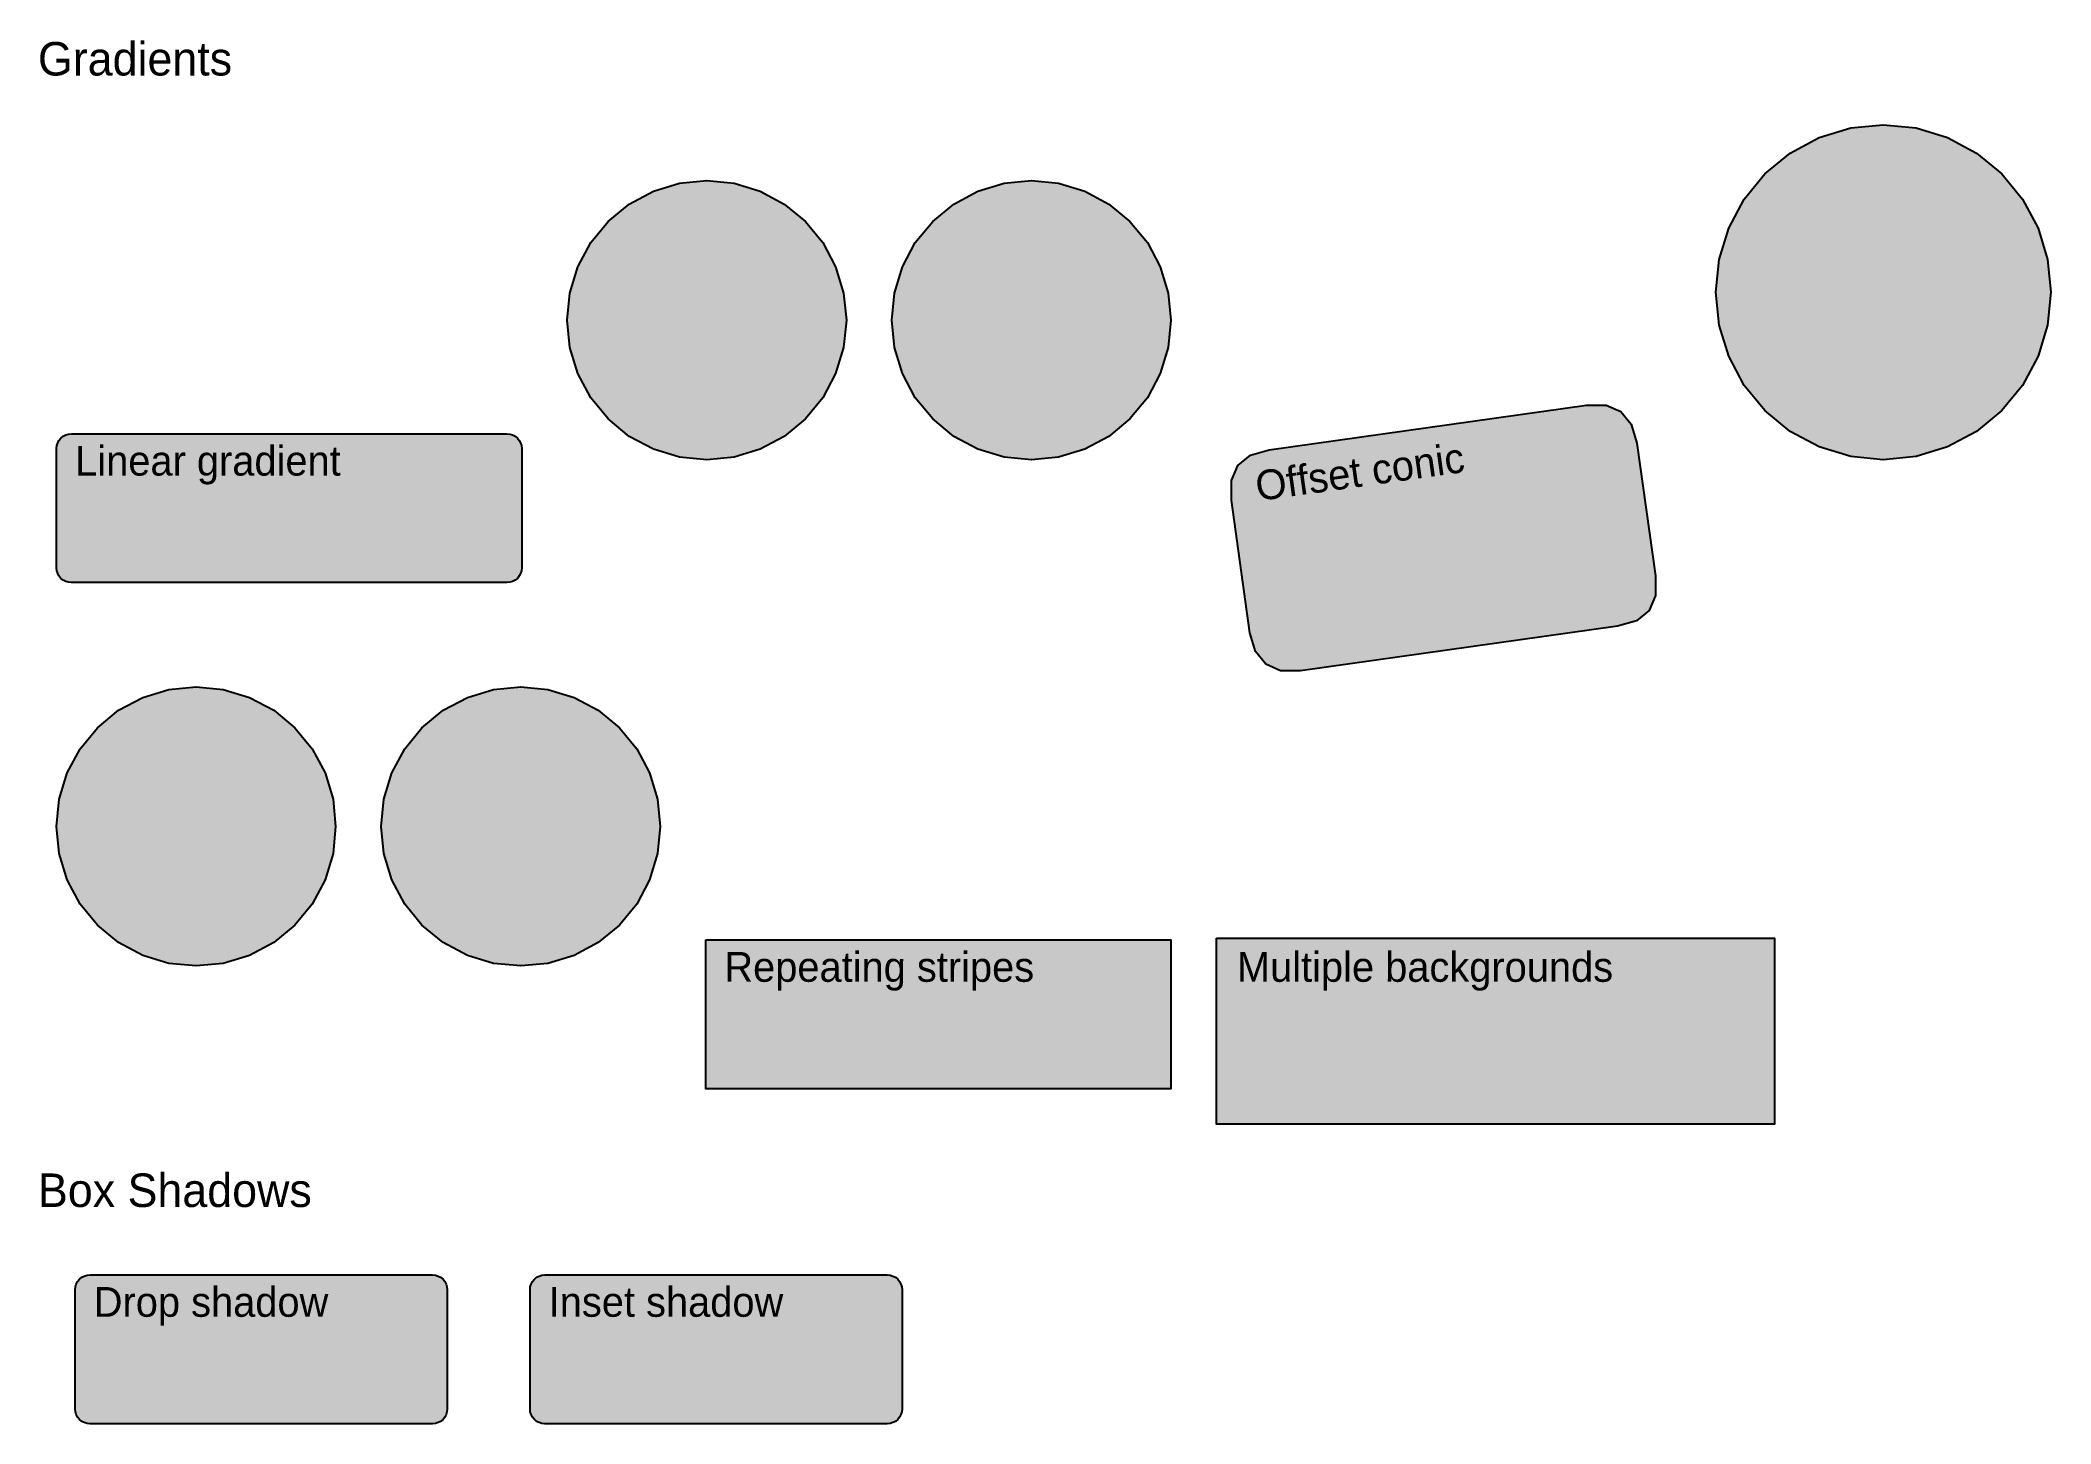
# Model space of a CAD drawing. Extents: x 1 to 1082, y 20 to 763.
import ezdxf

# ---------------------------------------------------------------- set-up
doc = ezdxf.new("R2010")
doc.units = 0

msp = doc.modelspace()

# ---------------------------------------------------------------- hatches: boundary and pattern name
at = {"true_color": 0xffffff}
for points in [[(991.8, 718), (991.8, 718), (991.8, 718), (1009.4, 716.3), (1026.3, 711.1), (1041.8, 702.8), (1055.5, 691.6), (1066.6, 678), (1075, 662.4), (1080.1, 645.6), (1081.8, 628), (1081.8, 628), (1081.8, 628), (1080.1, 610.4), (1075, 593.6), (1066.6, 578), (1055.5, 564.4), (1041.8, 553.2), (1026.3, 544.9), (1009.4, 539.7), (991.8, 538), (991.8, 538), (991.8, 538), (974.3, 539.7), (957.4, 544.9), (941.8, 553.2), (928.2, 564.4), (917, 578), (908.7, 593.6), (903.5, 610.4), (901.8, 628), (901.8, 628), (901.8, 628), (903.5, 645.6), (908.7, 662.4), (917, 678), (928.2, 691.6), (941.8, 702.8), (957.4, 711.1), (974.3, 716.3), (991.8, 718)], [(28, 100), (212, 100), (212, 100), (213.6, 99.8), (215.1, 99.4), (216.4, 98.7), (217.7, 97.7), (218.7, 96.4), (219.4, 95.1), (219.8, 93.6), (220, 92), (220, 28), (220, 28), (219.8, 26.4), (219.4, 24.9), (218.7, 23.6), (217.7, 22.3), (216.4, 21.3), (215.1, 20.6), (213.6, 20.2), (212, 20), (28, 20), (28, 20), (26.4, 20.2), (24.9, 20.6), (23.6, 21.3), (22.3, 22.3), (21.3, 23.6), (20.6, 24.9), (20.2, 26.4), (20, 28), (20, 92), (20, 92), (20.2, 93.6), (20.6, 95.1), (21.3, 96.4), (22.3, 97.7), (23.6, 98.7), (24.9, 99.4), (26.4, 99.8), (28, 100)]]:
    msp.add_hatch(color=256, dxfattribs=at).paths.add_polyline_path(points, flags=0)
at = {"true_color": 0xff9a9e}
msp.add_hatch(color=256, dxfattribs=at).paths.add_polyline_path([(359.5, 688), (359.5, 688), (359.5, 688), (374.1, 686.6), (388.2, 682.3), (401.1, 675.4), (412.5, 666), (421.8, 654.7), (428.7, 641.7), (433, 627.6), (434.5, 613), (434.5, 613), (434.5, 613), (433, 598.4), (428.7, 584.3), (421.8, 571.3), (412.5, 560), (401.1, 550.6), (388.2, 543.7), (374.1, 539.4), (359.5, 538), (359.5, 538), (359.5, 538), (344.8, 539.4), (330.8, 543.7), (317.8, 550.6), (306.4, 560), (297.1, 571.3), (290.2, 584.3), (285.9, 598.4), (284.5, 613), (284.5, 613), (284.5, 613), (285.9, 627.6), (290.2, 641.7), (297.1, 654.7), (306.4, 666), (317.8, 675.4), (330.8, 682.3), (344.8, 686.6), (359.5, 688)], flags=0)
at = {"true_color": 0xff0000}
msp.add_hatch(color=256, dxfattribs=at).paths.add_polyline_path([(533.9, 688), (533.9, 688), (533.9, 688), (548.5, 686.6), (562.6, 682.3), (575.6, 675.4), (586.9, 666), (596.3, 654.7), (603.2, 641.7), (607.5, 627.6), (608.9, 613), (608.9, 613), (608.9, 613), (607.5, 598.4), (603.2, 584.3), (596.3, 571.3), (586.9, 560), (575.6, 550.6), (562.6, 543.7), (548.5, 539.4), (533.9, 538), (533.9, 538), (533.9, 538), (519.3, 539.4), (505.2, 543.7), (492.2, 550.6), (480.9, 560), (471.5, 571.3), (464.6, 584.3), (460.3, 598.4), (458.9, 613), (458.9, 613), (458.9, 613), (460.3, 627.6), (464.6, 641.7), (471.5, 654.7), (480.9, 666), (492.2, 675.4), (505.2, 682.3), (519.3, 686.6), (533.9, 688)], flags=0)
at = {"true_color": 0xff6b6b}
msp.add_hatch(color=256, dxfattribs=at).paths.add_polyline_path([(641.4, 516.3), (641.4, 526.9), (644.9, 535), (651.7, 540.5), (661.8, 543.4), (832.2, 567.4), (842.8, 567.4), (850.8, 563.9), (856.3, 557.1), (859.3, 547), (869.3, 475.7), (869.3, 465.1), (865.9, 457), (859.1, 451.5), (848.9, 448.6), (678.5, 424.6), (667.9, 424.6), (659.9, 428.1), (654.4, 434.9), (651.4, 445)], flags=0)
at = {"true_color": 0x667eea}
msp.add_hatch(color=256, dxfattribs=at).paths.add_polyline_path([(18, 552), (252, 552), (252, 552), (253.6, 551.8), (255.1, 551.4), (256.4, 550.7), (257.7, 549.7), (258.7, 548.4), (259.4, 547.1), (259.8, 545.6), (260, 544), (260, 480), (260, 480), (259.8, 478.4), (259.4, 476.9), (258.7, 475.6), (257.7, 474.3), (256.4, 473.3), (255.1, 472.6), (253.6, 472.2), (252, 472), (18, 472), (18, 472), (16.4, 472.2), (14.9, 472.6), (13.6, 473.3), (12.3, 474.3), (11.3, 475.6), (10.6, 476.9), (10.2, 478.4), (10, 480), (10, 544), (10, 544), (10.2, 545.6), (10.6, 547.1), (11.3, 548.4), (12.3, 549.7), (13.6, 550.7), (14.9, 551.4), (16.4, 551.8), (18, 552)], flags=0)
at = {"true_color": 0x12355b}
msp.add_hatch(color=256, dxfattribs=at).paths.add_polyline_path([(85, 416), (85, 416), (85, 416), (99.6, 414.6), (113.7, 410.3), (126.7, 403.4), (138, 394), (147.4, 382.7), (154.3, 369.7), (158.6, 355.6), (160, 341), (160, 341), (160, 341), (158.6, 326.4), (154.3, 312.3), (147.4, 299.3), (138, 288), (126.7, 278.6), (113.7, 271.7), (99.6, 267.4), (85, 266), (85, 266), (85, 266), (70.4, 267.4), (56.3, 271.7), (43.3, 278.6), (32, 288), (22.6, 299.3), (15.7, 312.3), (11.4, 326.4), (10, 341), (10, 341), (10, 341), (11.4, 355.6), (15.7, 369.7), (22.6, 382.7), (32, 394), (43.3, 403.4), (56.3, 410.3), (70.4, 414.6), (85, 416)], flags=0)
at = {"true_color": 0x0b3954}
msp.add_hatch(color=256, dxfattribs=at).paths.add_polyline_path([(259.5, 416), (259.5, 416), (259.5, 416), (274.1, 414.6), (288.2, 410.3), (301.1, 403.4), (312.5, 394), (321.8, 382.7), (328.7, 369.7), (333, 355.6), (334.5, 341), (334.5, 341), (334.5, 341), (333, 326.4), (328.7, 312.3), (321.8, 299.3), (312.5, 288), (301.1, 278.6), (288.2, 271.7), (274.1, 267.4), (259.5, 266), (259.5, 266), (259.5, 266), (244.8, 267.4), (230.8, 271.7), (217.8, 278.6), (206.4, 288), (197.1, 299.3), (190.2, 312.3), (185.9, 326.4), (184.5, 341), (184.5, 341), (184.5, 341), (185.9, 355.6), (190.2, 369.7), (197.1, 382.7), (206.4, 394), (217.8, 403.4), (230.8, 410.3), (244.8, 414.6), (259.5, 416)], flags=0)
at = {"true_color": 0xe8e8e8}
msp.add_hatch(color=256, dxfattribs=at).paths.add_polyline_path([(633.4, 281), (933.4, 281), (933.4, 181), (633.4, 181)], flags=0)
at = {"true_color": 0x606dbc}
msp.add_hatch(color=256, dxfattribs=at).paths.add_polyline_path([(358.9, 280), (608.9, 280), (608.9, 200), (358.9, 200)], flags=0)
at = {"true_color": 0xeceff1}
msp.add_hatch(color=256, dxfattribs=at).paths.add_polyline_path([(272.5, 100), (456.5, 100), (456.5, 100), (458, 99.8), (459.5, 99.4), (460.9, 98.7), (462.1, 97.7), (463.1, 96.4), (463.8, 95.1), (464.3, 93.6), (464.5, 92), (464.5, 28), (464.5, 28), (464.3, 26.4), (463.8, 24.9), (463.1, 23.6), (462.1, 22.3), (460.9, 21.3), (459.5, 20.6), (458, 20.2), (456.5, 20), (272.5, 20), (272.5, 20), (270.9, 20.2), (269.4, 20.6), (268, 21.3), (266.8, 22.3), (265.8, 23.6), (265.1, 24.9), (264.6, 26.4), (264.5, 28), (264.5, 92), (264.5, 92), (264.6, 93.6), (265.1, 95.1), (265.8, 96.4), (266.8, 97.7), (268, 98.7), (269.4, 99.4), (270.9, 99.8), (272.5, 100)], flags=0)

# ---------------------------------------------------------------- linework, layer by layer
at = {"true_color": 0x0f4c75}
msp.add_lwpolyline([(991.8, 718), (991.8, 718), (991.8, 718), (1009.4, 716.3), (1026.3, 711.1), (1041.8, 702.8), (1055.5, 691.6), (1066.6, 678), (1075, 662.4), (1080.1, 645.6), (1081.8, 628), (1081.8, 628), (1081.8, 628), (1080.1, 610.4), (1075, 593.6), (1066.6, 578), (1055.5, 564.4), (1041.8, 553.2), (1026.3, 544.9), (1009.4, 539.7), (991.8, 538), (991.8, 538), (991.8, 538), (974.3, 539.7), (957.4, 544.9), (941.8, 553.2), (928.2, 564.4), (917, 578), (908.7, 593.6), (903.5, 610.4), (901.8, 628), (901.8, 628), (901.8, 628), (903.5, 645.6), (908.7, 662.4), (917, 678), (928.2, 691.6), (941.8, 702.8), (957.4, 711.1), (974.3, 716.3), (991.8, 718)], close=True, dxfattribs=at)
at = {"true_color": 0xff9a9e}
msp.add_lwpolyline([(359.5, 688), (359.5, 688), (359.5, 688), (374.1, 686.6), (388.2, 682.3), (401.1, 675.4), (412.5, 666), (421.8, 654.7), (428.7, 641.7), (433, 627.6), (434.5, 613), (434.5, 613), (434.5, 613), (433, 598.4), (428.7, 584.3), (421.8, 571.3), (412.5, 560), (401.1, 550.6), (388.2, 543.7), (374.1, 539.4), (359.5, 538), (359.5, 538), (359.5, 538), (344.8, 539.4), (330.8, 543.7), (317.8, 550.6), (306.4, 560), (297.1, 571.3), (290.2, 584.3), (285.9, 598.4), (284.5, 613), (284.5, 613), (284.5, 613), (285.9, 627.6), (290.2, 641.7), (297.1, 654.7), (306.4, 666), (317.8, 675.4), (330.8, 682.3), (344.8, 686.6), (359.5, 688)], close=True, dxfattribs=at)
at = {"true_color": 0xff0000}
msp.add_lwpolyline([(533.9, 688), (533.9, 688), (533.9, 688), (548.5, 686.6), (562.6, 682.3), (575.6, 675.4), (586.9, 666), (596.3, 654.7), (603.2, 641.7), (607.5, 627.6), (608.9, 613), (608.9, 613), (608.9, 613), (607.5, 598.4), (603.2, 584.3), (596.3, 571.3), (586.9, 560), (575.6, 550.6), (562.6, 543.7), (548.5, 539.4), (533.9, 538), (533.9, 538), (533.9, 538), (519.3, 539.4), (505.2, 543.7), (492.2, 550.6), (480.9, 560), (471.5, 571.3), (464.6, 584.3), (460.3, 598.4), (458.9, 613), (458.9, 613), (458.9, 613), (460.3, 627.6), (464.6, 641.7), (471.5, 654.7), (480.9, 666), (492.2, 675.4), (505.2, 682.3), (519.3, 686.6), (533.9, 688)], close=True, dxfattribs=at)
at = {"true_color": 0xff6b6b}
msp.add_lwpolyline([(641.4, 516.3), (641.4, 526.9), (644.9, 535), (651.7, 540.5), (661.8, 543.4), (832.2, 567.4), (842.8, 567.4), (850.8, 563.9), (856.3, 557.1), (859.3, 547), (869.3, 475.7), (869.3, 465.1), (865.9, 457), (859.1, 451.5), (848.9, 448.6), (678.5, 424.6), (667.9, 424.6), (659.9, 428.1), (654.4, 434.9), (651.4, 445)], close=True, dxfattribs=at)
at = {"true_color": 0x667eea}
msp.add_lwpolyline([(18, 552), (252, 552), (252, 552), (253.6, 551.8), (255.1, 551.4), (256.4, 550.7), (257.7, 549.7), (258.7, 548.4), (259.4, 547.1), (259.8, 545.6), (260, 544), (260, 480), (260, 480), (259.8, 478.4), (259.4, 476.9), (258.7, 475.6), (257.7, 474.3), (256.4, 473.3), (255.1, 472.6), (253.6, 472.2), (252, 472), (18, 472), (18, 472), (16.4, 472.2), (14.9, 472.6), (13.6, 473.3), (12.3, 474.3), (11.3, 475.6), (10.6, 476.9), (10.2, 478.4), (10, 480), (10, 544), (10, 544), (10.2, 545.6), (10.6, 547.1), (11.3, 548.4), (12.3, 549.7), (13.6, 550.7), (14.9, 551.4), (16.4, 551.8), (18, 552)], close=True, dxfattribs=at)
at = {"true_color": 0x12355b}
msp.add_lwpolyline([(85, 416), (85, 416), (85, 416), (99.6, 414.6), (113.7, 410.3), (126.7, 403.4), (138, 394), (147.4, 382.7), (154.3, 369.7), (158.6, 355.6), (160, 341), (160, 341), (160, 341), (158.6, 326.4), (154.3, 312.3), (147.4, 299.3), (138, 288), (126.7, 278.6), (113.7, 271.7), (99.6, 267.4), (85, 266), (85, 266), (85, 266), (70.4, 267.4), (56.3, 271.7), (43.3, 278.6), (32, 288), (22.6, 299.3), (15.7, 312.3), (11.4, 326.4), (10, 341), (10, 341), (10, 341), (11.4, 355.6), (15.7, 369.7), (22.6, 382.7), (32, 394), (43.3, 403.4), (56.3, 410.3), (70.4, 414.6), (85, 416)], close=True, dxfattribs=at)
at = {"true_color": 0x0b3954}
msp.add_lwpolyline([(259.5, 416), (259.5, 416), (259.5, 416), (274.1, 414.6), (288.2, 410.3), (301.1, 403.4), (312.5, 394), (321.8, 382.7), (328.7, 369.7), (333, 355.6), (334.5, 341), (334.5, 341), (334.5, 341), (333, 326.4), (328.7, 312.3), (321.8, 299.3), (312.5, 288), (301.1, 278.6), (288.2, 271.7), (274.1, 267.4), (259.5, 266), (259.5, 266), (259.5, 266), (244.8, 267.4), (230.8, 271.7), (217.8, 278.6), (206.4, 288), (197.1, 299.3), (190.2, 312.3), (185.9, 326.4), (184.5, 341), (184.5, 341), (184.5, 341), (185.9, 355.6), (190.2, 369.7), (197.1, 382.7), (206.4, 394), (217.8, 403.4), (230.8, 410.3), (244.8, 414.6), (259.5, 416)], close=True, dxfattribs=at)
at = {"true_color": 0xcccccc}
msp.add_lwpolyline([(633.4, 281), (933.4, 281), (933.4, 181), (633.4, 181)], close=True, dxfattribs=at)
at = {"true_color": 0x606dbc}
msp.add_lwpolyline([(358.9, 280), (608.9, 280), (608.9, 200), (358.9, 200)], close=True, dxfattribs=at)
at = {"true_color": 0xffffff}
msp.add_lwpolyline([(28, 100), (212, 100), (212, 100), (213.6, 99.8), (215.1, 99.4), (216.4, 98.7), (217.7, 97.7), (218.7, 96.4), (219.4, 95.1), (219.8, 93.6), (220, 92), (220, 28), (220, 28), (219.8, 26.4), (219.4, 24.9), (218.7, 23.6), (217.7, 22.3), (216.4, 21.3), (215.1, 20.6), (213.6, 20.2), (212, 20), (28, 20), (28, 20), (26.4, 20.2), (24.9, 20.6), (23.6, 21.3), (22.3, 22.3), (21.3, 23.6), (20.6, 24.9), (20.2, 26.4), (20, 28), (20, 92), (20, 92), (20.2, 93.6), (20.6, 95.1), (21.3, 96.4), (22.3, 97.7), (23.6, 98.7), (24.9, 99.4), (26.4, 99.8), (28, 100)], close=True, dxfattribs=at)
at = {"true_color": 0xeceff1}
msp.add_lwpolyline([(272.5, 100), (456.5, 100), (456.5, 100), (458, 99.8), (459.5, 99.4), (460.9, 98.7), (462.1, 97.7), (463.1, 96.4), (463.8, 95.1), (464.3, 93.6), (464.5, 92), (464.5, 28), (464.5, 28), (464.3, 26.4), (463.8, 24.9), (463.1, 23.6), (462.1, 22.3), (460.9, 21.3), (459.5, 20.6), (458, 20.2), (456.5, 20), (272.5, 20), (272.5, 20), (270.9, 20.2), (269.4, 20.6), (268, 21.3), (266.8, 22.3), (265.8, 23.6), (265.1, 24.9), (264.6, 26.4), (264.5, 28), (264.5, 92), (264.5, 92), (264.6, 93.6), (265.1, 95.1), (265.8, 96.4), (266.8, 97.7), (268, 98.7), (269.4, 99.4), (270.9, 99.8), (272.5, 100)], close=True, dxfattribs=at)

# ---------------------------------------------------------------- texts
at = {"true_color": 0x000000}
for s, height, p in [('Gradients', 18, (0, 744.5)), ('Multiple backgrounds', 16, (644.4, 257.5)), ('Box Shadows', 18, (0, 136.5)), ('Drop shadow', 16, (30, 77.5)), ('Inset shadow', 16, (274.5, 77.5))]:
    msp.add_text(s, height=height, dxfattribs=at).set_placement(p)
at = {"true_color": 0xffffff}
for s, p in [('Linear gradient', (20, 529.5)), ('Repeating stripes', (368.9, 257.5))]:
    msp.add_text(s, height=16, dxfattribs=at).set_placement(p)
at = {"true_color": 0x102542}
msp.add_text('Offset conic', height=16, rotation=8, dxfattribs=at).set_placement((655.6, 515.8))

doc.saveas('drawing.dxf')
